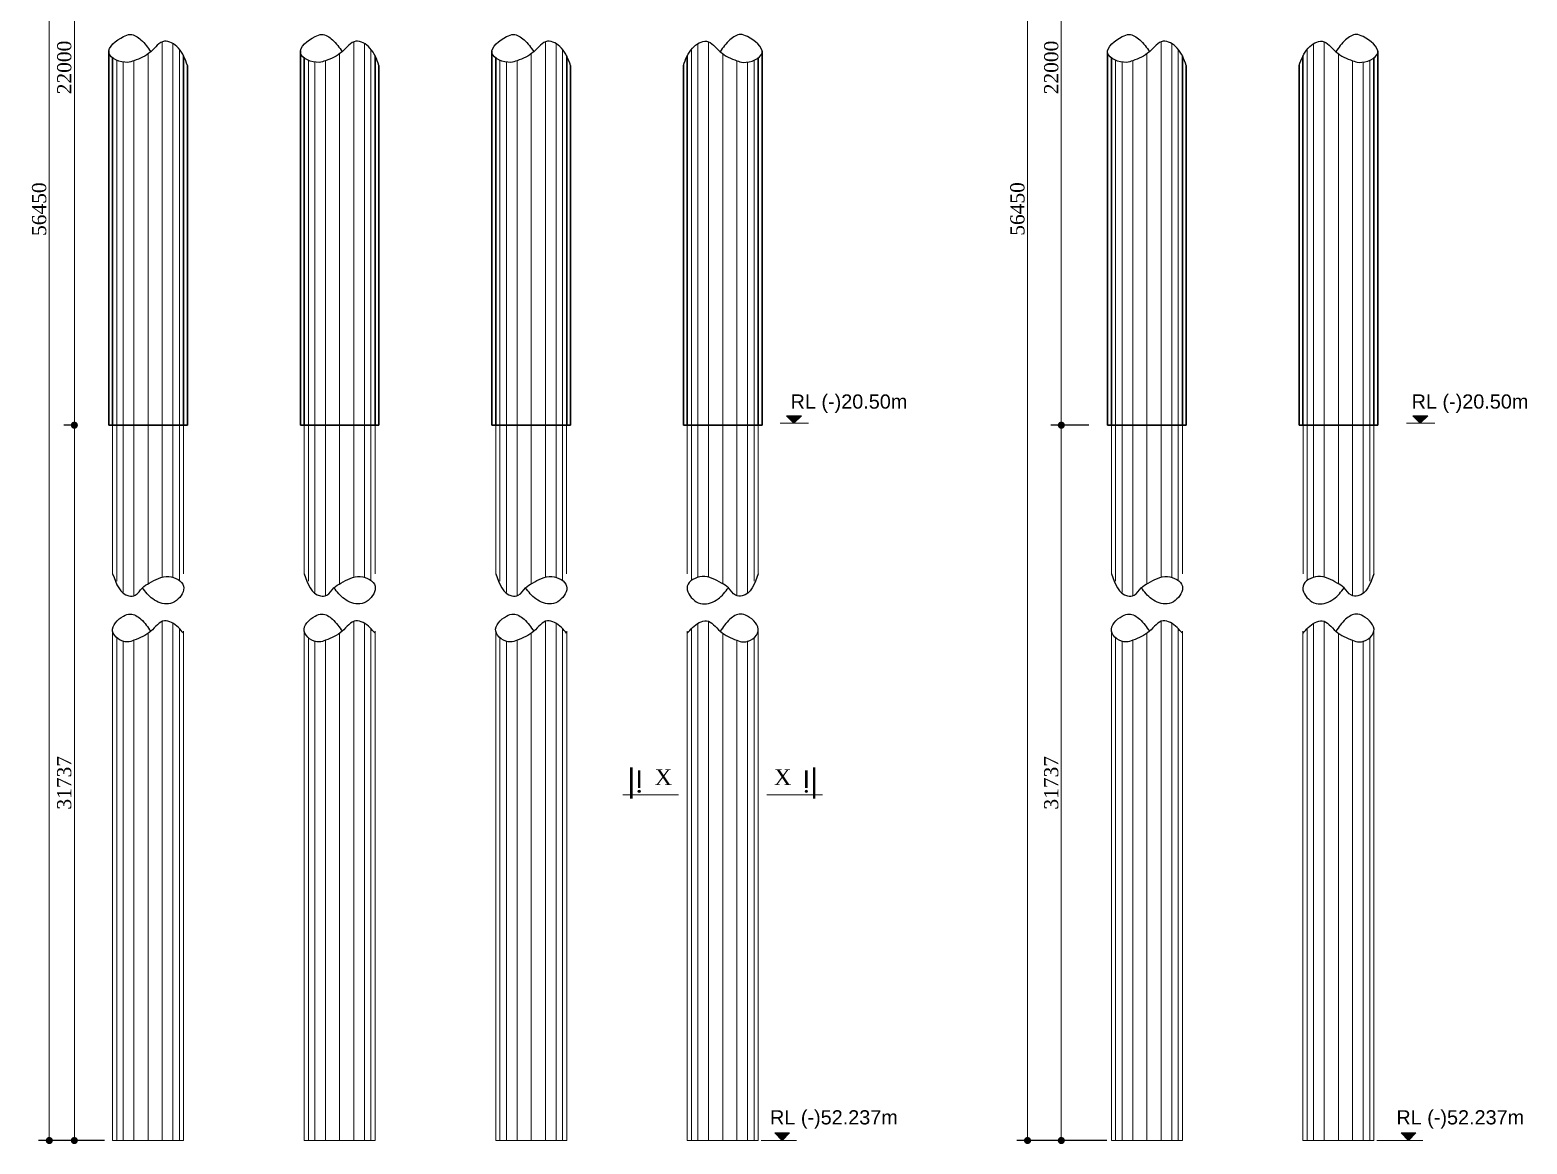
# Model space of a CAD drawing. Header units: millimetres. Extents: x -452357 to 35267, y 81803 to 461763.
# Drawn here: x -277577 to -256474, y 276835 to 292530 of the extents above; entities that cross this region are included whole.
import ezdxf

# ---------------------------------------------------------------- set-up
doc = ezdxf.new("R2010")
doc.units = ezdxf.units.MM
doc.header["$PDMODE"] = 2
doc.layers.get('Defpoints').update_dxf_attribs({"lineweight": 13})
for name, color, linetype, lineweight in [('dim', 96, 'Continuous', 25), ('Dimision', 96, 'Continuous', 18), ('hatch', 65, 'Continuous', 15), ('Pile', 11, 'Continuous', 15), ('Steel Casing', 70, 'Continuous', 30), ('Text', 7, 'Continuous', 15)]:
    doc.layers.add(name, color=color, linetype=linetype, lineweight=lineweight)
doc.styles.add('ROMANS', font='arial.ttf', dxfattribs={"height": 200})
doc.styles.get("Standard").update_dxf_attribs({"font": 'times.ttf'})
doc.dimstyles.new('ISO-25', dxfattribs={"dimtxt": 175, "dimasz": 100, "dimexe": 65, "dimexo": 115.625, "dimgap": 40, "dimtad": 1, "dimtoh": 1, "dimdec": 0, "dimtxsty": 'Standard', "dimblk": 'DOT', "dimcen": 300, "dimclrd": 256, "dimclre": 256, "dimclrt": 256, "dimadec": 0, "dimazin": 0, "dimtfac": 1, "dimtdec": 0, "dimtix": 1, "dimtmove": 0, "dimatfit": 3, "dimldrblk": 'DOT', "dimfxl": 75, "dimlwd": -1, "dimarcsym": 0})

# ---------------------------------------------------------------- blocks, each defined once
blk = doc.blocks.new('_Dot')
at = {"color": 0, "linetype": 'ByBlock', "lineweight": -2}
blk.add_line((-0.5, 0), (-1, 0), dxfattribs=at)
at = {"color": 0, "linetype": 'ByBlock', "const_width": 0.5}
blk.add_lwpolyline([(-0.25, 0, 1), (0.25, 0, 1)], format="xyb", close=True, dxfattribs=at)
blk = doc.blocks.new('*D402')
at = {"layer": 'Defpoints', "color": 0, "ltscale": 3, "transparency": 16777216}
for p in [(-263039, 297962), (-262753, 297962), (-262536, 286962)]:
    blk.add_point(p, dxfattribs=at)
at = {"layer": 'Dimision', "color": 1, "lineweight": -2, "ltscale": 3, "transparency": 16777216}
for p, q in [((-262869, 297962), (-263189, 297962)), ((-262652, 286962), (-263189, 286962))]:
    blk.add_line(p, q, dxfattribs=at)
at = {"layer": 'Dimision', "ltscale": 3, "transparency": 16777216}
blk.add_line((-263039, 287062), (-263039, 297862), dxfattribs=at)
at = {"layer": 'Dimision', "ltscale": 3, "transparency": 16777216, "xscale": 100, "yscale": 100, "zscale": 100}
for p, rotation in [((-263039, 297962), 90), ((-263039, 286962), 270)]:
    blk.add_blockref('_Dot', p, dxfattribs=dict(at, rotation=rotation))
at = {"layer": 'Dimision', "ltscale": 3, "transparency": 16777216, "insert": (-263180, 292001), "char_height": 200, "attachment_point": 5, "rotation": 90}
blk.add_mtext('22000', dxfattribs=at)
blk = doc.blocks.new('*D340')
at = {"layer": 'Defpoints', "color": 0, "ltscale": 3, "transparency": 16777216}
for p in [(-277015, 297962), (-276951, 297962), (-276798, 286962)]:
    blk.add_point(p, dxfattribs=at)
at = {"layer": 'Dimision', "ltscale": 3, "transparency": 16777216}
blk.add_line((-276951, 287062), (-276951, 297862), dxfattribs=at)
at = {"layer": 'Dimision', "color": 1, "lineweight": -2, "ltscale": 3, "transparency": 16777216}
for p, q in [((-276900, 297962), (-276801, 297962)), ((-276914, 286962), (-277101, 286962))]:
    blk.add_line(p, q, dxfattribs=at)
at = {"layer": 'Dimision', "ltscale": 3, "transparency": 16777216, "xscale": 100, "yscale": 100, "zscale": 100}
for p, rotation in [((-276951, 297962), 90), ((-276951, 286962), 270)]:
    blk.add_blockref('_Dot', p, dxfattribs=dict(at, rotation=rotation))
at = {"layer": 'Dimision', "ltscale": 3, "transparency": 16777216, "insert": (-277092, 292001), "char_height": 200, "attachment_point": 5, "rotation": 90}
blk.add_mtext('22000', dxfattribs=at)
blk = doc.blocks.new('*D424')
at = {"layer": 'Defpoints', "color": 0, "ltscale": 0.25, "transparency": 16777216}
for p in [(-262536, 286962), (-263039, 276885), (-262283, 276885)]:
    blk.add_point(p, dxfattribs=at)
at = {"layer": 'Dimision', "color": 1, "lineweight": -2, "ltscale": 0.25, "transparency": 16777216}
for p, q in [((-262652, 286962), (-263189, 286962)), ((-262398, 276885), (-263189, 276885))]:
    blk.add_line(p, q, dxfattribs=at)
at = {"layer": 'Dimision', "ltscale": 0.25, "transparency": 16777216}
blk.add_line((-263039, 286862), (-263039, 276985), dxfattribs=at)
at = {"layer": 'Dimision', "ltscale": 0.25, "transparency": 16777216, "xscale": 100, "yscale": 100, "zscale": 100}
for p, rotation in [((-263039, 286962), 90), ((-263039, 276885), 270)]:
    blk.add_blockref('_Dot', p, dxfattribs=dict(at, rotation=rotation))
at = {"layer": 'Dimision', "ltscale": 0.25, "transparency": 16777216, "insert": (-263181, 281924), "char_height": 200, "attachment_point": 5, "rotation": 90}
blk.add_mtext('31737', dxfattribs=at)
blk = doc.blocks.new('*D367')
at = {"layer": 'Defpoints', "color": 0, "ltscale": 0.25, "transparency": 16777216}
for p in [(-276798, 286962), (-276951, 276885), (-276695, 276885)]:
    blk.add_point(p, dxfattribs=at)
at = {"layer": 'Dimision', "color": 1, "lineweight": -2, "ltscale": 0.25, "transparency": 16777216}
for p, q in [((-276914, 286962), (-277101, 286962)), ((-276810, 276885), (-277101, 276885))]:
    blk.add_line(p, q, dxfattribs=at)
at = {"layer": 'Dimision', "ltscale": 0.25, "transparency": 16777216}
blk.add_line((-276951, 286862), (-276951, 276985), dxfattribs=at)
at = {"layer": 'Dimision', "ltscale": 0.25, "transparency": 16777216, "xscale": 100, "yscale": 100, "zscale": 100}
for p, rotation in [((-276951, 286962), 90), ((-276951, 276885), 270)]:
    blk.add_blockref('_Dot', p, dxfattribs=dict(at, rotation=rotation))
at = {"layer": 'Dimision', "ltscale": 0.25, "transparency": 16777216, "insert": (-277093, 281924), "char_height": 200, "attachment_point": 5, "rotation": 90}
blk.add_mtext('31737', dxfattribs=at)
blk = doc.blocks.new('*D425')
at = {"layer": 'Defpoints', "color": 0, "ltscale": 0.25, "transparency": 16777216}
for p in [(-276761, 303125), (-277304, 276885), (-276411, 276885)]:
    blk.add_point(p, dxfattribs=at)
at = {"layer": 'Dimision', "color": 1, "lineweight": -2, "ltscale": 0.25, "transparency": 16777216}
for p, q in [((-276877, 303125), (-277454, 303125)), ((-276527, 276885), (-277454, 276885))]:
    blk.add_line(p, q, dxfattribs=at)
at = {"layer": 'Dimision', "ltscale": 0.25, "transparency": 16777216}
blk.add_line((-277304, 303025), (-277304, 276985), dxfattribs=at)
at = {"layer": 'Dimision', "ltscale": 0.25, "transparency": 16777216, "xscale": 100, "yscale": 100, "zscale": 100}
for p, rotation in [((-277304, 303125), 90), ((-277304, 276885), 270)]:
    blk.add_blockref('_Dot', p, dxfattribs=dict(at, rotation=rotation))
at = {"layer": 'Dimision', "ltscale": 0.25, "transparency": 16777216, "insert": (-277446, 290005), "char_height": 200, "attachment_point": 5, "rotation": 90}
blk.add_mtext('56450', dxfattribs=at)
blk = doc.blocks.new('*D368')
at = {"layer": 'Defpoints', "color": 0, "ltscale": 0.25, "transparency": 16777216}
for p in [(-263183, 303131), (-263515, 276885), (-262333, 276885)]:
    blk.add_point(p, dxfattribs=at)
at = {"layer": 'Dimision', "color": 1, "lineweight": -2, "ltscale": 0.25, "transparency": 16777216}
for p, q in [((-263298, 303131), (-263665, 303131)), ((-262448, 276885), (-263665, 276885))]:
    blk.add_line(p, q, dxfattribs=at)
at = {"layer": 'Dimision', "ltscale": 0.25, "transparency": 16777216}
blk.add_line((-263515, 303031), (-263515, 276985), dxfattribs=at)
at = {"layer": 'Dimision', "ltscale": 0.25, "transparency": 16777216, "xscale": 100, "yscale": 100, "zscale": 100}
for p, rotation in [((-263515, 303131), 90), ((-263515, 276885), 270)]:
    blk.add_blockref('_Dot', p, dxfattribs=dict(at, rotation=rotation))
at = {"layer": 'Dimision', "ltscale": 0.25, "transparency": 16777216, "insert": (-263657, 290008), "char_height": 200, "attachment_point": 5, "rotation": 90}
blk.add_mtext('56450', dxfattribs=at)

msp = doc.modelspace()

# ---------------------------------------------------------------- hatches: boundary and pattern name
at = {"layer": 'Dimision', "ltscale": 5}
for points in [[(-266913.4, 287095.6), (-266701.3, 287095.6), (-266807.3, 286989.5)], [(-258084.7, 287096.1), (-257872.6, 287096.1), (-257978.6, 286990)], [(-267081, 276991.3), (-266868.9, 276991.3), (-266974.9, 276885.3)], [(-258252.3, 276991.4), (-258040.2, 276991.4), (-258146.2, 276885.4)]]:
    msp.add_hatch(color=256, dxfattribs=at).paths.add_polyline_path(points)
at = {"layer": 'Text'}
for points in [[(-268989.9, 281822.4, 1), (-268989.9, 281786.5, 1)], [(-266632.6, 281822.4, -1), (-266632.6, 281786.5, -1)]]:
    msp.add_hatch(color=256, dxfattribs=at).paths.add_polyline_path(points)

# ---------------------------------------------------------------- linework, layer by layer
at = {"layer": 'dim', "ltscale": 30}
for points in [[(-275357.9, 292029.6), (-275484.8, 292274.3), (-275682.4, 292371), (-275874.7, 292222.9), (-276110.2, 292095.7), (-276200.9, 292073.6), (-276464.5, 292206.5), (-276258.1, 292437.4), (-276162.3, 292465.9), (-276012.6, 292392), (-275874.7, 292222.9)], [(-272657.9, 292029.6), (-272784.8, 292274.3), (-272982.4, 292371), (-273174.7, 292222.9), (-273410.2, 292095.7), (-273500.9, 292073.6), (-273764.5, 292206.5), (-273558.1, 292437.4), (-273462.3, 292465.9), (-273312.6, 292392), (-273174.7, 292222.9)], [(-269957.9, 292029.6), (-270084.8, 292274.3), (-270282.4, 292371), (-270474.7, 292222.9), (-270710.2, 292095.7), (-270800.9, 292073.6), (-271064.5, 292206.5), (-270858.1, 292437.4), (-270762.3, 292465.9), (-270612.6, 292392), (-270474.7, 292222.9)], [(-268364.6, 292029.6), (-268237.7, 292274.3), (-268040, 292371), (-267847.8, 292222.9), (-267612.2, 292095.7), (-267521.5, 292073.6), (-267257.9, 292206.5), (-267464.3, 292437.4), (-267560.2, 292465.9), (-267709.9, 292392), (-267847.8, 292222.9)], [(-261279.2, 292029.6), (-261406.1, 292274.3), (-261603.8, 292371), (-261796, 292222.9), (-262031.6, 292095.7), (-262122.2, 292073.6), (-262385.9, 292206.5), (-262179.5, 292437.4), (-262083.6, 292465.9), (-261933.9, 292392), (-261796, 292222.9)], [(-259685.9, 292029.6), (-259558.9, 292274.3), (-259361.3, 292371), (-259169, 292222.9), (-258933.5, 292095.7), (-258842.8, 292073.6), (-258579.2, 292206.5), (-258785.6, 292437.4), (-258881.5, 292465.9), (-259031.2, 292392), (-259169, 292222.9)], [(-276410.9, 284868.2), (-276182.8, 284558.4), (-276092.9, 284565.8), (-275991.7, 284671.8), (-275894.4, 284737.7), (-275620.2, 284829.4), (-275411.6, 284696.3), (-275510.7, 284493.4), (-275625.4, 284445.6), (-275844.5, 284514.3), (-275991.7, 284671.8)], [(-273710.9, 284868.2), (-273482.8, 284558.4), (-273392.9, 284565.8), (-273291.7, 284671.8), (-273194.4, 284737.7), (-272920.2, 284829.4), (-272711.6, 284696.3), (-272810.7, 284493.4), (-272925.4, 284445.6), (-273144.5, 284514.3), (-273291.7, 284671.8)], [(-271010.9, 284868.2), (-270782.8, 284558.4), (-270692.9, 284565.8), (-270591.7, 284671.8), (-270494.4, 284737.7), (-270220.2, 284829.4), (-270011.6, 284696.3), (-270110.7, 284493.4), (-270225.4, 284445.6), (-270444.5, 284514.3), (-270591.7, 284671.8)], [(-267311.6, 284868.2), (-267539.6, 284558.4), (-267629.5, 284565.8), (-267730.7, 284671.8), (-267828.1, 284737.7), (-268102.3, 284829.4), (-268310.9, 284696.3), (-268211.7, 284493.4), (-268097, 284445.6), (-267878, 284514.3), (-267730.7, 284671.8)], [(-262332.2, 284868.2), (-262104.1, 284558.4), (-262014.3, 284565.8), (-261913.1, 284671.8), (-261815.7, 284737.7), (-261541.5, 284829.4), (-261332.9, 284696.3), (-261432.1, 284493.4), (-261546.7, 284445.6), (-261765.8, 284514.3), (-261913.1, 284671.8)], [(-258632.8, 284868.2), (-258860.9, 284558.4), (-258950.8, 284565.8), (-259052, 284671.8), (-259149.3, 284737.7), (-259423.6, 284829.4), (-259632.2, 284696.3), (-259533, 284493.4), (-259418.3, 284445.6), (-259199.2, 284514.3), (-259052, 284671.8)], [(-275411.6, 284031.9), (-275484.7, 284110.5), (-275682.4, 284207.1), (-275874.6, 284059), (-276110.2, 283931.9), (-276200.9, 283909.8), (-276411.3, 284059.2), (-276258.1, 284273.5), (-276162.2, 284302.1), (-276012.5, 284228.2), (-275874.6, 284059)], [(-272711.6, 284031.9), (-272784.7, 284110.5), (-272982.4, 284207.1), (-273174.6, 284059), (-273410.2, 283931.9), (-273500.9, 283909.8), (-273711.3, 284059.2), (-273558.1, 284273.5), (-273462.2, 284302.1), (-273312.5, 284228.2), (-273174.6, 284059)], [(-270011.6, 284031.9), (-270084.7, 284110.5), (-270282.4, 284207.1), (-270474.6, 284059), (-270710.2, 283931.9), (-270800.9, 283909.8), (-271011.3, 284059.2), (-270858.1, 284273.5), (-270762.2, 284302.1), (-270612.5, 284228.2), (-270474.6, 284059)], [(-268310.9, 284031.9), (-268237.7, 284110.5), (-268040, 284207.1), (-267847.8, 284059), (-267612.2, 283931.9), (-267521.6, 283909.8), (-267311.2, 284059.2), (-267464.4, 284273.5), (-267560.2, 284302.1), (-267709.9, 284228.2), (-267847.8, 284059)], [(-261332.9, 284031.9), (-261406.1, 284110.5), (-261603.8, 284207.1), (-261796, 284059), (-262031.5, 283931.9), (-262122.2, 283909.8), (-262332.6, 284059.2), (-262179.4, 284273.5), (-262083.6, 284302.1), (-261933.9, 284228.2), (-261796, 284059)], [(-259632.2, 284031.9), (-259559, 284110.5), (-259361.3, 284207.1), (-259169.1, 284059), (-258933.5, 283931.9), (-258842.9, 283909.8), (-258632.5, 284059.2), (-258785.6, 284273.5), (-258881.5, 284302.1), (-259031.2, 284228.2), (-259169.1, 284059)]]:
    msp.add_spline(points, degree=3, dxfattribs=at)
at = {"layer": 'Dimision', "ltscale": 5}
for p, q in [((-266604.1, 286989.5), (-267001, 286989.5)), ((-257775.4, 286990), (-258172.3, 286990)), ((-266771.7, 276885.3), (-267268.6, 276885.3)), ((-257943, 276885.4), (-258589.9, 276885.4))]:
    msp.add_line(p, q, dxfattribs=at)
for points in [[(-266913.4, 287095.6), (-266701.3, 287095.6), (-266807.3, 286989.5)], [(-258084.7, 287096.1), (-257872.6, 287096.1), (-257978.6, 286990)], [(-267078.3, 276991.3), (-266868.9, 276991.3), (-266974.9, 276885.3)], [(-258249.6, 276991.4), (-258040.2, 276991.4), (-258146.2, 276885.4)]]:
    msp.add_lwpolyline(points, close=True, dxfattribs=at)
at = {"layer": 'hatch', "ltscale": 3}
for p, q in [((-275711.2, 284821.6), (-275711.2, 292363)), ((-275561.2, 284818.5), (-275561.2, 292337.3)), ((-275561.2, 284818.5), (-275561.2, 292337.3)), ((-273011.2, 284821.6), (-273011.2, 292363)), ((-272861.2, 284818.5), (-272861.2, 292337.3)), ((-272861.2, 284818.5), (-272861.2, 292337.3)), ((-270311.2, 284821.6), (-270311.2, 292363)), ((-270161.2, 284818.5), (-270161.2, 292337.3)), ((-270161.2, 284818.5), (-270161.2, 292337.3)), ((-268161.2, 284818.5), (-268161.2, 292337.3)), ((-268161.2, 284818.5), (-268161.2, 292337.3)), ((-268011.2, 284821.6), (-268011.2, 292363)), ((-261632.6, 284821.6), (-261632.6, 292363)), ((-261482.6, 284818.5), (-261482.6, 292337.3)), ((-261482.6, 284818.5), (-261482.6, 292337.3)), ((-259482.5, 284818.5), (-259482.5, 292337.3)), ((-259482.5, 284818.5), (-259482.5, 292337.3)), ((-259332.5, 284821.6), (-259332.5, 292363)), ((-276351.6, 284766), (-276351.6, 292103.2)), ((-276261.2, 284606.9), (-276261.2, 292082.4)), ((-276261.2, 284604.3), (-276261.2, 292071.8)), ((-276111.2, 284556.1), (-276111.2, 292095.4)), ((-275911.2, 284728.3), (-275911.2, 292192.7)), ((-275911.2, 284728.3), (-275911.2, 292192.7)), ((-275911.2, 284728.3), (-275911.2, 292192.7)), ((-275911.2, 284728.3), (-275911.2, 292192.7)), ((-275470.8, 284775.5), (-275470.8, 292258.7)), ((-273651.6, 284766), (-273651.6, 292103.2)), ((-273561.2, 284606.9), (-273561.2, 292082.4)), ((-273561.2, 284604.3), (-273561.2, 292071.8)), ((-273411.2, 284556.1), (-273411.2, 292095.4)), ((-273211.2, 284728.3), (-273211.2, 292192.7)), ((-273211.2, 284728.3), (-273211.2, 292192.7)), ((-273211.2, 284728.3), (-273211.2, 292192.7)), ((-273211.2, 284728.3), (-273211.2, 292192.7)), ((-272770.8, 284775.5), (-272770.8, 292258.7)), ((-270951.6, 284766), (-270951.6, 292103.2)), ((-270861.2, 284606.9), (-270861.2, 292082.4)), ((-270861.2, 284604.3), (-270861.2, 292071.8)), ((-270711.2, 284556.1), (-270711.2, 292095.4)), ((-270511.2, 284728.3), (-270511.2, 292192.7)), ((-270511.2, 284728.3), (-270511.2, 292192.7)), ((-270511.2, 284728.3), (-270511.2, 292192.7)), ((-270511.2, 284728.3), (-270511.2, 292192.7)), ((-270070.8, 284775.5), (-270070.8, 292258.7)), ((-268251.6, 284775.5), (-268251.6, 292258.7)), ((-267811.2, 284728.3), (-267811.2, 292192.7)), ((-267811.2, 284728.3), (-267811.2, 292192.7)), ((-267811.2, 284728.3), (-267811.2, 292192.7)), ((-267811.2, 284728.3), (-267811.2, 292192.7)), ((-267611.2, 284556.1), (-267611.2, 292095.4)), ((-267461.2, 284606.9), (-267461.2, 292082.4)), ((-267461.2, 284604.3), (-267461.2, 292071.8)), ((-267370.8, 284766), (-267370.8, 292103.2)), ((-262273, 284766), (-262273, 292103.2)), ((-262182.6, 284606.9), (-262182.6, 292082.4)), ((-262182.6, 284604.3), (-262182.6, 292071.8)), ((-262032.6, 284556.1), (-262032.6, 292095.4)), ((-261832.6, 284728.3), (-261832.6, 292192.7)), ((-261832.6, 284728.3), (-261832.6, 292192.7)), ((-261832.6, 284728.3), (-261832.6, 292192.7)), ((-261832.6, 284728.3), (-261832.6, 292192.7)), ((-261392.2, 284775.5), (-261392.2, 292258.7)), ((-259572.9, 284775.5), (-259572.9, 292258.7)), ((-259132.5, 284728.3), (-259132.5, 292192.7)), ((-259132.5, 284728.3), (-259132.5, 292192.7)), ((-259132.5, 284728.3), (-259132.5, 292192.7)), ((-259132.5, 284728.3), (-259132.5, 292192.7)), ((-258932.5, 284556.1), (-258932.5, 292095.4)), ((-258782.5, 284606.9), (-258782.5, 292082.4)), ((-258782.5, 284604.3), (-258782.5, 292071.8)), ((-258692.1, 284766), (-258692.1, 292103.2)), ((-275711.2, 276885.4), (-275711.2, 284199.4)), ((-275561.2, 276885.4), (-275561.2, 284170.6)), ((-275561.2, 276885.4), (-275561.2, 284170.6)), ((-275470.8, 276885.4), (-275470.8, 284097)), ((-273011.2, 276885.4), (-273011.2, 284199.4)), ((-272861.2, 276885.4), (-272861.2, 284170.6)), ((-272861.2, 276885.4), (-272861.2, 284170.6)), ((-272770.8, 276885.4), (-272770.8, 284097)), ((-270311.2, 276885.4), (-270311.2, 284199.4)), ((-270161.2, 276885.4), (-270161.2, 284170.6)), ((-270161.2, 276885.4), (-270161.2, 284170.6)), ((-270070.8, 276885.4), (-270070.8, 284097)), ((-268251.6, 276885.4), (-268251.6, 284097)), ((-268161.2, 276885.4), (-268161.2, 284170.6)), ((-268161.2, 276885.4), (-268161.2, 284170.6)), ((-268011.2, 276885.4), (-268011.2, 284199.4)), ((-261632.6, 276885.4), (-261632.6, 284199.4)), ((-261482.6, 276885.4), (-261482.6, 284170.6)), ((-261482.6, 276885.4), (-261482.6, 284170.6)), ((-261392.2, 276885.4), (-261392.2, 284097)), ((-259572.9, 276885.4), (-259572.9, 284097)), ((-259482.5, 276885.4), (-259482.5, 284170.6)), ((-259482.5, 276885.4), (-259482.5, 284170.6)), ((-259332.5, 276885.4), (-259332.5, 284199.4)), ((-276351.6, 276885.4), (-276351.6, 283956.9)), ((-276261.2, 276885.4), (-276261.2, 283923.4)), ((-276261.2, 276885.4), (-276261.2, 283906.6)), ((-276111.2, 276885.4), (-276111.2, 283931.6)), ((-275911.2, 276885.4), (-275911.2, 284029)), ((-275911.2, 276885.4), (-275911.2, 284029)), ((-275911.2, 276885.4), (-275911.2, 284029)), ((-275911.2, 276885.4), (-275911.2, 284029)), ((-273651.6, 276885.4), (-273651.6, 283956.9)), ((-273561.2, 276885.4), (-273561.2, 283923.4)), ((-273561.2, 276885.4), (-273561.2, 283906.6)), ((-273411.2, 276885.4), (-273411.2, 283931.6)), ((-273211.2, 276885.4), (-273211.2, 284029)), ((-273211.2, 276885.4), (-273211.2, 284029)), ((-273211.2, 276885.4), (-273211.2, 284029)), ((-273211.2, 276885.4), (-273211.2, 284029)), ((-270951.6, 276885.4), (-270951.6, 283956.9)), ((-270861.2, 276885.4), (-270861.2, 283923.4)), ((-270861.2, 276885.4), (-270861.2, 283906.6)), ((-270711.2, 276885.4), (-270711.2, 283931.6)), ((-270511.2, 276885.4), (-270511.2, 284029)), ((-270511.2, 276885.4), (-270511.2, 284029)), ((-270511.2, 276885.4), (-270511.2, 284029)), ((-270511.2, 276885.4), (-270511.2, 284029)), ((-267811.2, 276885.4), (-267811.2, 284029)), ((-267811.2, 276885.4), (-267811.2, 284029)), ((-267811.2, 276885.4), (-267811.2, 284029)), ((-267811.2, 276885.4), (-267811.2, 284029)), ((-267611.2, 276885.4), (-267611.2, 283931.6)), ((-267461.2, 276885.4), (-267461.2, 283923.4)), ((-267461.2, 276885.4), (-267461.2, 283906.6)), ((-267370.8, 276885.4), (-267370.8, 283956.9)), ((-262273, 276885.4), (-262273, 283956.9)), ((-262182.6, 276885.4), (-262182.6, 283923.4)), ((-262182.6, 276885.4), (-262182.6, 283906.6)), ((-262032.6, 276885.4), (-262032.6, 283931.6)), ((-261832.6, 276885.4), (-261832.6, 284029)), ((-261832.6, 276885.4), (-261832.6, 284029)), ((-261832.6, 276885.4), (-261832.6, 284029)), ((-261832.6, 276885.4), (-261832.6, 284029)), ((-259132.5, 276885.4), (-259132.5, 284029)), ((-259132.5, 276885.4), (-259132.5, 284029)), ((-259132.5, 276885.4), (-259132.5, 284029)), ((-259132.5, 276885.4), (-259132.5, 284029)), ((-258932.5, 276885.4), (-258932.5, 283931.6)), ((-258782.5, 276885.4), (-258782.5, 283923.4)), ((-258782.5, 276885.4), (-258782.5, 283906.6)), ((-258692.1, 276885.4), (-258692.1, 283956.9))]:
    msp.add_line(p, q, dxfattribs=at)
at = {"layer": 'Pile', "ltscale": 3}
for p, q in [((-276411.3, 292139.6), (-276410.9, 284868.2)), ((-275411.1, 292139.6), (-275411.6, 284868.2)), ((-273711.3, 292139.6), (-273710.9, 284868.2)), ((-272711.1, 292139.6), (-272711.6, 284868.2)), ((-271011.3, 292139.6), (-271010.9, 284868.2)), ((-270011.1, 292139.6), (-270011.6, 284868.2)), ((-268311.3, 292139.6), (-268310.9, 284868.2)), ((-267311.1, 292139.6), (-267311.6, 284868.2)), ((-262332.6, 292139.6), (-262332.2, 284868.2)), ((-261332.5, 292139.6), (-261332.9, 284868.2)), ((-259632.6, 292139.6), (-259632.2, 284868.2)), ((-258632.4, 292139.6), (-258632.8, 284868.2)), ((-276411.3, 284059.2), (-276411.3, 276885.4)), ((-275411.2, 284059.2), (-275411.2, 276885.4)), ((-273711.3, 284059.2), (-273711.3, 276885.4)), ((-272711.2, 284059.2), (-272711.2, 276885.4)), ((-271011.3, 284059.2), (-271011.3, 276885.4)), ((-270011.2, 284059.2), (-270011.2, 276885.4)), ((-268311.3, 284059.2), (-268311.3, 276885.4)), ((-267311.2, 284059.2), (-267311.2, 276885.4)), ((-262332.6, 284059.2), (-262332.6, 276885.4)), ((-261332.5, 284059.2), (-261332.5, 276885.4)), ((-259632.5, 284059.2), (-259632.5, 276885.4)), ((-258632.5, 284059.2), (-258632.5, 276885.4)), ((-275411.2, 276885.4), (-276411.3, 276885.4)), ((-272711.2, 276885.4), (-273711.3, 276885.4)), ((-270011.2, 276885.4), (-271011.3, 276885.4)), ((-268311.3, 276885.4), (-267311.2, 276885.4)), ((-261332.5, 276885.4), (-262332.6, 276885.4)), ((-259632.5, 276885.4), (-258632.5, 276885.4))]:
    msp.add_line(p, q, dxfattribs=at)
at = {"layer": 'Steel Casing', "linetype": 'Continuous', "ltscale": 0.3}
for p, q in [((-276464.5, 286962.5), (-275357.8, 286962.5)), ((-273764.5, 286962.5), (-272657.8, 286962.5)), ((-271064.5, 286962.5), (-269957.8, 286962.5)), ((-267257.9, 286962.5), (-268364.6, 286962.5)), ((-262385.7, 286962.5), (-261279.2, 286962.5)), ((-258579.2, 286962.5), (-259685.9, 286962.5))]:
    msp.add_line(p, q, dxfattribs=at)
for points in [[(-276464.5, 286962.5), (-276464.6, 292232.8)], [(-276411.7, 292139.9), (-276411.7, 286962.5)], [(-275410.8, 292165.1), (-275410.8, 286962.5)], [(-273764.5, 286962.5), (-273764.6, 292232.8)], [(-273711.7, 292139.9), (-273711.7, 286962.5)], [(-272710.8, 292165.1), (-272710.8, 286962.5)], [(-271064.5, 286962.5), (-271064.6, 292232.8)], [(-271011.7, 292139.9), (-271011.7, 286962.5)], [(-270010.8, 292165.1), (-270010.8, 286962.5)], [(-268311.7, 292165.1), (-268311.7, 286962.5)], [(-267310.8, 292139.9), (-267310.8, 286962.5)], [(-267257.9, 286962.5), (-267257.8, 292232.8)], [(-262385.7, 286962.5), (-262385.9, 292206.5)], [(-262333, 292139.9), (-262333, 286962.5)], [(-261332.1, 292165.1), (-261332.1, 286962.5)], [(-259633, 292165.1), (-259632.9, 286962.5)], [(-258632, 292139.9), (-258632, 286962.5)], [(-258579.2, 286962.5), (-258579.1, 292232.8)], [(-275357.8, 286962.5), (-275357.9, 292029.6)], [(-272657.8, 286962.5), (-272657.9, 292029.6)], [(-269957.8, 286962.5), (-269957.9, 292029.6)], [(-268364.6, 286962.5), (-268364.6, 292029.6)], [(-261279.2, 286962.5), (-261279.2, 292029.6)], [(-259685.9, 286962.5), (-259685.9, 292029.6)]]:
    msp.add_lwpolyline(points, dxfattribs=at)
at = {"layer": 'Text'}
for p, q in [((-268434.6, 281756.3), (-269218.7, 281756.3)), ((-267187.9, 281756.3), (-266403.7, 281756.3))]:
    msp.add_line(p, q, dxfattribs=at)
at = {"layer": 'Text', "const_width": 35.9}
for points in [[(-269100.1, 281701.4), (-269100.1, 282143.8)], [(-266522.4, 281701.4), (-266522.4, 282143.8)], [(-268989.9, 281850), (-268989.9, 282099.5)], [(-266632.6, 281850), (-266632.6, 282099.5)]]:
    msp.add_lwpolyline(points, dxfattribs=at)
at = {"layer": 'Text'}
for centre in [(-268989.9, 281804.5), (-266632.6, 281804.5)]:
    msp.add_circle(centre, 17.9, dxfattribs=at)

# ---------------------------------------------------------------- texts
at = {"layer": 'Text', "style": 'ROMANS'}
for s, p in [('RL (-)20.50m', (-266855.1, 287195)), ('RL (-)20.50m', (-258101.4, 287195.5)), ('RL (-)52.237m', (-267145.1, 277111.8)), ('RL (-)52.237m', (-258316.4, 277111.9))]:
    msp.add_text(s, height=200, dxfattribs=at).set_placement(p)
at = {"layer": 'Text'}
for p in [(-268770.8, 281891.2), (-267089.2, 281891.2)]:
    msp.add_text('X', height=224.2, dxfattribs=at).set_placement(p)

# ---------------------------------------------------------------- dimensions: what is measured, and where the dimension line sits
at = {"layer": 'Dimision', "ltscale": 0.25}
for base, p1, p2, text, picture, middle in [((-277303.8, 276885.4), (-276761.2, 303125.5), (-276411.3, 276885.4), '56450', '*D425', (-277445.5, 290005.4)), ((-263515.2, 276885.4), (-263182.5, 303131.3), (-262332.6, 276885.4), '56450', '*D368', (-263656.9, 290008.3)), ((-276950.6, 276885.4), (-276798, 286962.5), (-276694.6, 276885.4), '31737', '*D367', (-277092.6, 281923.9)), ((-263038.5, 276885.4), (-262535.9, 286962.5), (-262282.6, 276885.4), '31737', '*D424', (-263180.6, 281923.9))]:
    dim = msp.add_linear_dim(base=base, p1=p1, p2=p2, angle=90, text=text, dimstyle='ISO-25', override={"dimtxt": 200, "dimexe": 150, "dimclre": 1, "dimtmove": 1}, dxfattribs=at)
    dim.commit()
    dim.dimension.update_dxf_attribs({"geometry": picture, "text_midpoint": middle})
at = {"layer": 'Dimision', "ltscale": 3}
for base, p1, p2, picture, middle in [((-276950.6, 297962.5), (-276798, 286962.5), (-277015.4, 297962.5), '*D340', (-276950.6, 292000.8)), ((-263038.5, 297962.5), (-262535.9, 286962.5), (-262753.4, 297962.5), '*D402', (-263038.5, 292000.8))]:
    dim = msp.add_linear_dim(base=base, p1=p1, p2=p2, angle=90, text='22000', dimstyle='ISO-25', override={"dimtxt": 200, "dimexe": 150, "dimclre": 1}, dxfattribs=at)
    dim.commit()
    dim.dimension.update_dxf_attribs({"geometry": picture, "text_midpoint": middle, "dimtype": 160})

doc.saveas('drawing.dxf')
